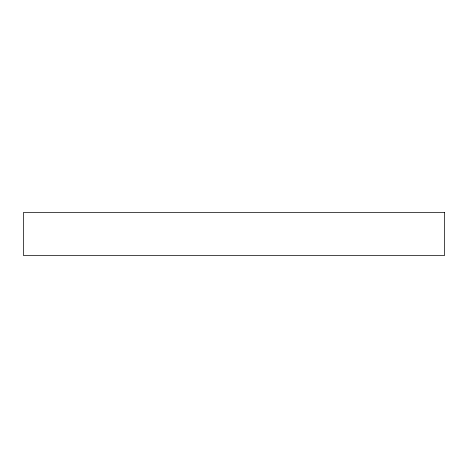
<?xml version="1.0" encoding="UTF-8"?>
<svg xmlns="http://www.w3.org/2000/svg" width="468" height="468" viewBox="0 0 468 468"><rect width="100%" height="100%" fill="white"/><g stroke="black" fill="none" stroke-linecap="round" stroke-linejoin="round"><path stroke-width="0.7" d="M444.6 212.548L23.4 212.548L23.4 255.452L444.6 255.452L444.6 212.548"/></g></svg>
